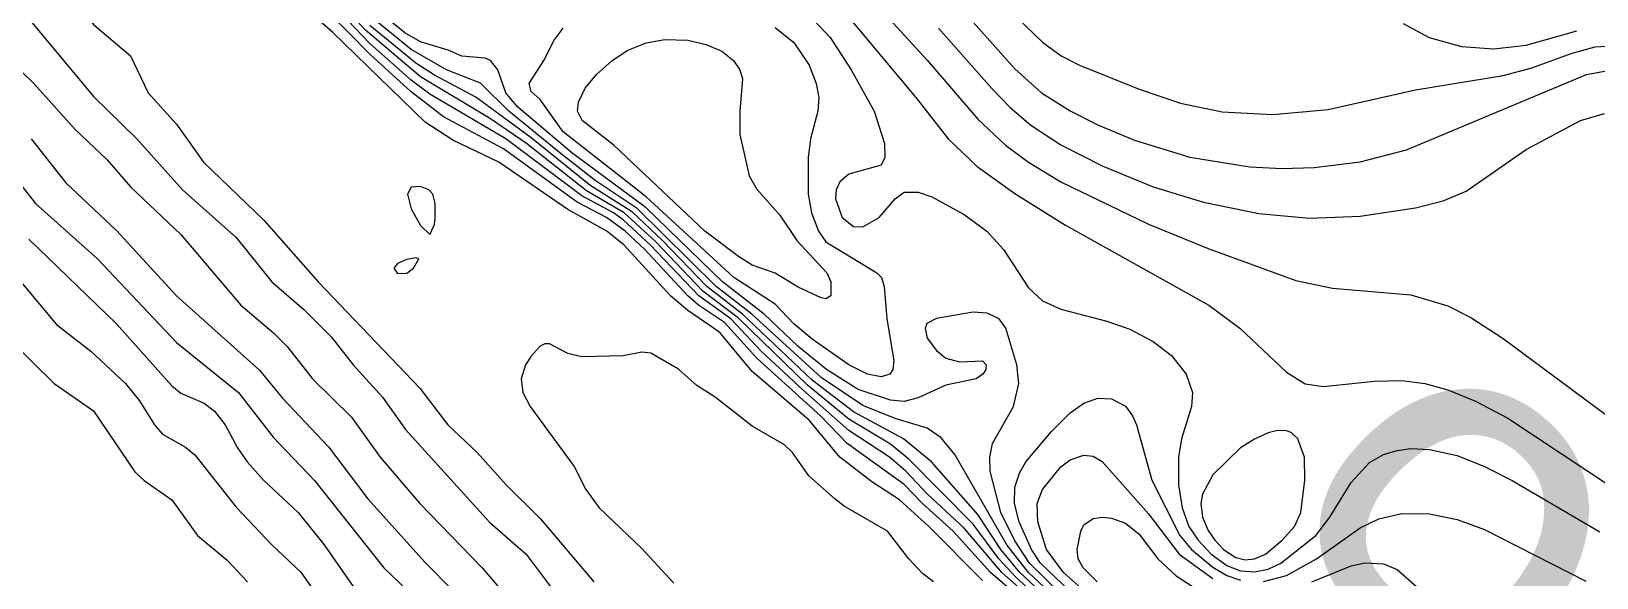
# Model space of a CAD drawing. Extents: x 474277 to 475042, y 254928 to 255625.
# Drawn here: x 474851.51 to 474877.57, y 255395.08 to 255404.17 of the extents above; entities that cross this region are included whole.
import ezdxf

# ---------------------------------------------------------------- set-up
doc = ezdxf.new("R2010")
doc.units = 0
doc.header["$MEASUREMENT"] = 0
doc.layers.add('BaseMapV2_DTM_export_MonNov09090547073261 — entities', color=1, linetype='CONTINUOUS')
doc.styles.get("Standard").update_dxf_attribs({"font": 'romans.shx'})

msp = doc.modelspace()

# ---------------------------------------------------------------- linework, layer by layer
at = {"layer": 'BaseMapV2_DTM_export_MonNov09090547073261 — entities', "color": 15, "linetype": 'Continuous', "true_color": 0xb7484b}
for points in [[(474868.819, 255394.25, 89.25), (474867.898, 255395.093, 89.25), (474867.615, 255395.4, 89.25), (474867.19, 255395.974, 89.25), (474866.117, 255397.056, 89.25), (474865.81, 255397.305, 89.25), (474865.12, 255397.718, 89.25), (474864.43, 255398.284, 89.25), (474863.28, 255399.4, 89.25), (474862.689, 255399.847, 89.25), (474861.9, 255400.673, 89.25), (474861.377, 255401.151, 89.25), (474860.75, 255401.517, 89.25), (474859.753, 255402.301, 89.25), (474859.139, 255402.725, 89.25), (474857.989, 255403.41, 89.25), (474857.069, 255404.19, 89.25), (474856.689, 255404.601, 89.25), (474855.459, 255406.221, 89.25), (474855.152, 255406.572, 89.25), (474854.539, 255407.147, 89.25), (474853.389, 255408.421, 89.25), (474852.162, 255409.509, 89.25), (474850.245, 255411.611, 89.25)], [(474851.395, 255407.283, 88.5), (474851.932, 255407.167, 88.5), (474852.008, 255407.123, 88.5), (474852.129, 255406.978, 88.5), (474852.22, 255406.748, 88.5), (474852.295, 255406.365, 88.5), (474852.267, 255406.212, 88.5), (474852.026, 255405.905, 88.5), (474851.935, 255405.675, 88.5), (474851.943, 255405.445, 88.5), (474852.074, 255404.985, 88.5), (474852.545, 255404.279, 88.5), (474853.159, 255403.758, 88.5), (474853.457, 255403.144, 88.5), (474853.925, 255402.622, 88.5), (474854.374, 255401.994, 88.5), (474855.382, 255401.027, 88.5), (474856.285, 255400.001, 88.5), (474857.975, 255398.237, 88.5), (474858.442, 255397.624, 88.5), (474858.93, 255397.164, 88.5), (474859.417, 255396.627, 88.5), (474859.983, 255396.068, 88.5), (474860.872, 255395.017, 88.5)], [(474867.344, 255395.04, 88.5), (474866.451, 255395.937, 88.5), (474865.964, 255396.377, 88.5), (474865.503, 255396.68, 88.5), (474864.967, 255397.089, 88.5), (474864.459, 255397.7, 88.5), (474863.51, 255398.511, 88.5), (474862.973, 255399.159, 88.5), (474862.436, 255399.524, 88.5), (474862.148, 255399.771, 88.5), (474861.381, 255400.614, 88.5), (474861.09, 255400.844, 88.5), (474860.443, 255401.204, 88.5), (474859.293, 255401.993, 88.5), (474858.526, 255402.355, 88.5), (474858.066, 255402.659, 88.5), (474856.532, 255404.147, 88.5), (474855.662, 255404.908, 88.5)], [(474865.308, 255404.908, 89.5), (474866.424, 255403.687, 89.5), (474867.267, 255402.705, 89.5), (474867.727, 255402.272, 89.5), (474868.11, 255401.99, 89.5), (474868.647, 255401.663, 89.5), (474870.104, 255400.963, 89.5), (474871.101, 255400.559, 89.5), (474872.558, 255400.023, 89.5), (474873.171, 255399.897, 89.5), (474874.475, 255399.784, 89.5), (474875.088, 255399.602, 89.5), (474875.471, 255399.408, 89.5), (474876.008, 255399.06, 89.5), (474878.155, 255397.471, 89.5)], [(474868.417, 255394.506, 89), (474867.663, 255395.17, 89), (474867.037, 255395.91, 89), (474866.426, 255396.474, 89), (474866.068, 255396.857, 89), (474865.794, 255397.087, 89), (474865.12, 255397.531, 89), (474864.353, 255398.205, 89), (474863.657, 255398.851, 89), (474863.153, 255399.387, 89), (474862.619, 255399.771, 89), (474861.819, 255400.614, 89), (474861.363, 255401.033, 89), (474861.202, 255401.151, 89), (474860.673, 255401.432, 89), (474859.411, 255402.378, 89), (474858.143, 255403.12, 89), (474857.836, 255403.354, 89), (474857.146, 255403.966, 89), (474856.533, 255404.601, 89)], [(474867.65, 255404.652, 88.75), (474868.34, 255403.989, 88.75), (474868.651, 255403.758, 88.75), (474868.955, 255403.605, 88.75), (474869.951, 255403.205, 88.75), (474870.641, 255402.975, 88.75), (474871.331, 255402.831, 88.75), (474872.174, 255402.784, 88.75), (474873.094, 255402.866, 88.75), (474874.551, 255403.194, 88.75), (474876.008, 255403.435, 88.75), (474876.468, 255403.556, 88.75), (474877.158, 255403.803, 88.75), (474877.542, 255403.907, 88.75), (474877.925, 255403.932, 88.75)], [(474851.472, 255404.376, 88.75), (474852.545, 255403.084, 88.75), (474853.265, 255402.378, 88.75), (474854.027, 255401.534, 88.75), (474854.922, 255400.739, 88.75), (474855.512, 255400.001, 88.75), (474856.047, 255399.541, 88.75), (474856.505, 255399.081, 88.75), (474856.869, 255398.621, 88.75), (474857.358, 255398.084, 88.75), (474857.739, 255397.547, 88.75), (474859.139, 255396.005, 88.75), (474859.75, 255395.477, 88.75), (474860.38, 255394.633, 88.75)], [(474868.34, 255394.427, 88.75), (474867.477, 255395.17, 88.75), (474866.855, 255395.86, 88.75), (474866.343, 255396.32, 88.75), (474866.04, 255396.635, 88.75), (474865.09, 255397.317, 88.75), (474864.646, 255397.777, 88.75), (474863.587, 255398.731, 88.75), (474863.05, 255399.326, 88.75), (474862.618, 255399.617, 88.75), (474862.441, 255399.771, 88.75), (474861.723, 255400.537, 88.75), (474861.395, 255400.844, 88.75), (474861.085, 255401.074, 88.75), (474860.596, 255401.327, 88.75), (474859.369, 255402.213, 88.75), (474858.373, 255402.746, 88.75), (474857.836, 255403.16, 88.75), (474857.146, 255403.788, 88.75), (474856.419, 255404.525, 88.75)], [(474868.954, 255394.382, 89.75), (474868.109, 255395.17, 89.75), (474867.75, 255395.63, 89.75), (474866.884, 255397.134, 89.75), (474866.654, 255397.411, 89.75), (474866.424, 255397.569, 89.75), (474865.887, 255397.728, 89.75), (474865.35, 255397.949, 89.75), (474864.66, 255398.41, 89.75), (474863.502, 255399.464, 89.75), (474862.91, 255399.924, 89.75), (474861.593, 255401.219, 89.75), (474860.894, 255401.688, 89.75), (474860.305, 255402.148, 89.75), (474859.457, 255402.838, 89.75), (474858.986, 255403.303, 89.75), (474858.421, 255403.528, 89.75), (474857.836, 255403.865, 89.75), (474857.146, 255404.425, 89.75)], [(474870.086, 255393.407, 90), (474868.123, 255395.324, 90), (474867.875, 255395.707, 90), (474867.647, 255396.167, 90), (474867.471, 255396.857, 90), (474867.463, 255397.087, 90), (474867.507, 255397.317, 90), (474867.858, 255397.931, 90), (474867.948, 255398.314, 90), (474867.914, 255398.621, 90), (474867.729, 255399.234, 90), (474867.623, 255399.387, 90), (474867.42, 255399.481, 90), (474867.19, 255399.496, 90), (474866.577, 255399.395, 90), (474866.419, 255399.311, 90), (474866.391, 255399.234, 90), (474866.424, 255399.065, 90), (474866.577, 255398.86, 90), (474866.73, 255398.735, 90), (474866.96, 255398.671, 90), (474867.344, 255398.691, 90), (474867.405, 255398.621, 90), (474867.396, 255398.544, 90), (474867.346, 255398.467, 90), (474867.235, 255398.391, 90), (474866.73, 255398.282, 90), (474866.27, 255398.076, 90), (474866.04, 255398.011, 90), (474865.81, 255398.033, 90), (474865.273, 255398.21, 90), (474864.748, 255398.544, 90), (474864.277, 255398.927, 90), (474863.711, 255399.464, 90), (474863.015, 255400.001, 90), (474861.746, 255401.233, 90), (474860.506, 255402.148, 90), (474859.604, 255402.914, 90), (474859.41, 255403.144, 90), (474859.275, 255403.528, 90), (474859.155, 255403.681, 90), (474859.063, 255403.719, 90), (474858.679, 255403.751, 90), (474858.449, 255403.851, 90), (474857.989, 255403.991, 90), (474857.726, 255404.141, 90), (474857.222, 255404.549, 90)], [(474864.446, 255404.448, 90), (474864.809, 255404.065, 90), (474865.157, 255403.528, 90), (474865.539, 255402.838, 90), (474865.71, 255402.301, 90), (474865.72, 255402.071, 90), (474865.657, 255401.941, 90), (474865.12, 255401.79, 90), (474864.967, 255401.663, 90), (474864.909, 255401.534, 90), (474864.896, 255401.381, 90), (474865.006, 255401.074, 90), (474865.194, 255400.921, 90), (474865.35, 255400.915, 90), (474865.623, 255401.074, 90), (474865.887, 255401.384, 90), (474866.04, 255401.492, 90), (474866.27, 255401.491, 90), (474866.5, 255401.414, 90), (474867.037, 255401.123, 90), (474867.413, 255400.844, 90), (474867.692, 255400.537, 90), (474868.11, 255399.901, 90), (474868.34, 255399.688, 90), (474868.647, 255399.548, 90), (474869.414, 255399.349, 90), (474869.797, 255399.215, 90), (474870.181, 255399.011, 90), (474870.487, 255398.776, 90), (474870.735, 255398.467, 90), (474870.836, 255398.161, 90), (474870.819, 255397.931, 90), (474870.658, 255397.394, 90), (474870.606, 255397.087, 90), (474870.604, 255396.627, 90), (474870.664, 255396.244, 90), (474870.777, 255395.937, 90), (474870.931, 255395.707, 90), (474871.151, 255395.477, 90), (474871.408, 255395.284, 90), (474871.638, 255395.196, 90), (474871.868, 255395.179, 90), (474872.098, 255395.224, 90), (474872.307, 255395.324, 90), (474872.89, 255395.784, 90), (474873.123, 255396.09, 90), (474873.478, 255396.669, 90), (474873.785, 255397.001, 90), (474874.015, 255397.133, 90), (474874.245, 255397.201, 90), (474874.475, 255397.229, 90), (474874.781, 255397.216, 90), (474875.241, 255397.115, 90), (474875.701, 255396.935, 90), (474876.161, 255396.701, 90), (474877.618, 255395.846, 90)], [(474865.015, 255404.525, 89.75), (474866.234, 255403.068, 89.75), (474866.77, 255402.378, 89.75), (474867.252, 255401.918, 89.75), (474867.88, 255401.472, 89.75), (474868.724, 255400.945, 89.75), (474871.112, 255399.617, 89.75), (474871.624, 255399.234, 89.75), (474872.404, 255398.501, 89.75), (474872.711, 255398.305, 89.75), (474873.018, 255398.26, 89.75), (474873.861, 255398.353, 89.75), (474874.321, 255398.362, 89.75), (474874.705, 255398.314, 89.75), (474875.088, 255398.208, 89.75), (474875.548, 255398.019, 89.75), (474876.085, 255397.737, 89.75), (474877.848, 255396.575, 89.75)], [(474867.005, 255404.525, 89), (474867.88, 255403.544, 89), (474868.326, 255403.144, 89), (474868.801, 255402.844, 89), (474869.271, 255402.608, 89), (474869.874, 255402.356, 89), (474870.794, 255402.074, 89), (474871.791, 255401.915, 89), (474872.328, 255401.889, 89), (474872.864, 255401.901, 89), (474873.631, 255401.995, 89), (474874.398, 255402.195, 89), (474877.395, 255403.451, 89), (474877.848, 255403.53, 89)], [(474874.346, 255404.295, 88.5), (474874.777, 255404.065, 88.5), (474875.318, 255403.916, 88.5), (474875.855, 255403.878, 88.5), (474876.391, 255403.936, 88.5), (474877.235, 255404.173, 88.5)], [(474868.877, 255394.325, 89.5), (474867.966, 255395.17, 89.5), (474867.647, 255395.554, 89.5), (474867.267, 255396.135, 89.5), (474866.494, 255397.01, 89.5), (474866.027, 255397.394, 89.5), (474865.197, 255397.84, 89.5), (474864.507, 255398.367, 89.5), (474863.348, 255399.464, 89.5), (474862.754, 255399.924, 89.5), (474862.015, 255400.691, 89.5), (474861.516, 255401.159, 89.5), (474860.807, 255401.611, 89.5), (474859.829, 255402.394, 89.5), (474858.909, 255403.072, 89.5), (474858.219, 255403.439, 89.5), (474857.913, 255403.639, 89.5), (474857.146, 255404.266, 89.5)], [(474865.801, 255398.467, 90.25), (474865.657, 255398.421, 90.25), (474865.427, 255398.47, 90.25), (474865.12, 255398.621, 90.25), (474864.507, 255399.05, 90.25), (474864.2, 255399.305, 90.25), (474863.893, 255399.629, 90.25), (474863.203, 255400.076, 90.25), (474861.746, 255401.417, 90.25), (474860.366, 255402.495, 90.25), (474859.983, 255403.035, 90.25), (474859.829, 255403.167, 90.25), (474859.795, 255403.298, 90.25), (474860.043, 255403.681, 90.25), (474860.213, 255404.02, 90.25), (474860.366, 255404.218, 90.25)], [(474863.893, 255404.229, 90.25), (474864.2, 255403.982, 90.25), (474864.458, 255403.605, 90.25), (474864.573, 255403.298, 90.25), (474864.616, 255403.068, 90.25), (474864.603, 255402.838, 90.25), (474864.48, 255402.378, 90.25), (474864.439, 255402.071, 90.25), (474864.441, 255401.458, 90.25), (474864.495, 255401.151, 90.25), (474864.614, 255400.844, 90.25), (474864.737, 255400.669, 90.25), (474865.582, 255400.154, 90.25), (474865.662, 255400.077, 90.25), (474865.709, 255399.924, 90.25), (474865.751, 255399.387, 90.25), (474865.865, 255398.697, 90.25), (474865.85, 255398.544, 90.25), (474865.801, 255398.467, 90.25)], [(474866.612, 255404.218, 89.25), (474867.497, 255403.214, 89.25), (474867.804, 255402.9, 89.25), (474868.149, 255402.608, 89.25), (474868.647, 255402.278, 89.25), (474869.337, 255401.932, 89.25), (474870.181, 255401.579, 89.25), (474871.024, 255401.324, 89.25), (474871.944, 255401.137, 89.25), (474872.788, 255401.063, 89.25), (474873.631, 255401.096, 89.25), (474874.551, 255401.233, 89.25), (474875.011, 255401.351, 89.25), (474875.395, 255401.51, 89.25), (474876.391, 255402.2, 89.25), (474877.295, 255402.684, 89.25), (474877.695, 255402.802, 89.25)], [(474864.816, 255399.771, 90.5), (474864.737, 255399.719, 90.5), (474864.66, 255399.735, 90.5), (474864.277, 255399.912, 90.5), (474863.893, 255400.146, 90.5), (474863.51, 255400.28, 90.5), (474863.28, 255400.422, 90.5), (474862.722, 255400.844, 90.5), (474861.21, 255402.269, 90.5), (474860.68, 255402.684, 90.5), (474860.603, 255402.838, 90.5), (474860.616, 255402.991, 90.5), (474860.731, 255403.221, 90.5), (474860.916, 255403.451, 90.5), (474861.177, 255403.681, 90.5), (474861.44, 255403.852, 90.5), (474861.746, 255403.974, 90.5), (474862.053, 255404.028, 90.5), (474862.436, 255404.019, 90.5), (474862.743, 255403.95, 90.5), (474863.005, 255403.835, 90.5), (474863.197, 255403.681, 90.5), (474863.303, 255403.528, 90.5), (474863.349, 255403.375, 90.5), (474863.304, 255402.838, 90.5), (474863.306, 255402.454, 90.5), (474863.46, 255401.764, 90.5), (474863.587, 255401.54, 90.5), (474863.97, 255401.11, 90.5), (474864.255, 255400.691, 90.5), (474864.753, 255400.154, 90.5), (474864.817, 255400.001, 90.5), (474864.816, 255399.771, 90.5)], [(474851.156, 255403.681, 89), (474851.551, 255403.298, 89), (474852.238, 255402.537, 89), (474852.775, 255402.033, 89), (474853.159, 255401.582, 89), (474854.002, 255400.788, 89), (474854.999, 255399.612, 89), (474855.541, 255399.157, 89), (474855.77, 255398.927, 89), (474856.191, 255398.391, 89), (474856.839, 255397.751, 89), (474857.316, 255397.087, 89), (474857.979, 255396.32, 89), (474859.016, 255395.247, 89), (474859.34, 255394.863, 89)], [(474851.506, 255402.378, 89.25), (474852.085, 255401.65, 89.25), (474852.929, 255400.854, 89.25), (474853.925, 255399.77, 89.25), (474855.306, 255398.532, 89.25), (474855.689, 255398.067, 89.25), (474856.456, 255397.259, 89.25), (474857.113, 255396.397, 89.25), (474858.066, 255395.339, 89.25), (474858.526, 255394.869, 89.25)], [(474851.012, 255402.025, 89.5), (474851.582, 255401.304, 89.5), (474852.61, 255400.384, 89.5), (474853.925, 255398.995, 89.5), (474854.96, 255398.161, 89.5), (474855.536, 255397.42, 89.5), (474856.226, 255396.7, 89.5), (474857.381, 255395.247, 89.5), (474858.984, 255393.713, 89.5)], [(474858.143, 255400.789, 88.25), (474858.219, 255400.955, 88.25), (474858.233, 255401.074, 88.25), (474858.233, 255401.304, 88.25), (474858.196, 255401.458, 88.25), (474858.126, 255401.534, 88.25), (474857.989, 255401.589, 88.25), (474857.836, 255401.574, 88.25), (474857.773, 255401.458, 88.25), (474857.836, 255401.215, 88.25), (474857.989, 255400.938, 88.25), (474858.143, 255400.789, 88.25)], [(474851.472, 255400.713, 89.75), (474852.929, 255399.305, 89.75), (474853.849, 255398.276, 89.75), (474854.002, 255398.154, 89.75), (474854.385, 255397.983, 89.75), (474854.56, 255397.854, 89.75), (474854.737, 255397.624, 89.75), (474854.944, 255397.24, 89.75), (474855.104, 255397.01, 89.75), (474855.376, 255396.704, 89.75), (474855.954, 255396.167, 89.75), (474856.386, 255395.63, 89.75), (474856.868, 255394.94, 89.75)], [(474857.759, 255400.144, 88.25), (474857.874, 255400.231, 88.25), (474857.959, 255400.384, 88.25), (474857.913, 255400.403, 88.25), (474857.759, 255400.372, 88.25), (474857.603, 255400.307, 88.25), (474857.542, 255400.231, 88.25), (474857.606, 255400.142, 88.25), (474857.759, 255400.144, 88.25)], [(474851.335, 255400.001, 90), (474851.932, 255399.294, 90), (474852.504, 255398.851, 90), (474853.081, 255398.314, 90), (474853.312, 255398.026, 90), (474853.56, 255397.624, 90), (474853.695, 255397.471, 90), (474854.079, 255397.255, 90), (474854.232, 255397.124, 90), (474854.922, 255396.257, 90), (474855.515, 255395.63, 90), (474855.996, 255395.174, 90), (474856.486, 255394.48, 90)], [(474851.165, 255399.029, 90.25), (474851.891, 255398.314, 90.25), (474852.545, 255397.857, 90.25), (474853.235, 255396.846, 90.25), (474853.389, 255396.701, 90.25), (474853.849, 255396.38, 90.25), (474854.277, 255395.784, 90.25), (474854.769, 255395.376, 90.25), (474855.108, 255395.017, 90.25)], [(474866.53, 255395.017, 88.25), (474866.347, 255395.154, 88.25), (474866.117, 255395.399, 88.25), (474865.76, 255395.86, 88.25), (474865.043, 255396.271, 88.25), (474864.89, 255396.392, 88.25), (474864.453, 255396.78, 88.25), (474864.178, 255397.164, 88.25), (474864.047, 255397.294, 88.25), (474863.51, 255397.601, 88.25), (474862.896, 255398.086, 88.25), (474862.59, 255398.277, 88.25), (474862.283, 255398.55, 88.25), (474861.823, 255398.814, 88.25), (474861.67, 255398.835, 88.25), (474861.363, 255398.771, 88.25), (474860.673, 255398.754, 88.25), (474860.443, 255398.811, 88.25), (474860.136, 255398.974, 88.25), (474860.059, 255398.971, 88.25), (474859.983, 255398.932, 88.25), (474859.829, 255398.769, 88.25), (474859.738, 255398.621, 88.25), (474859.663, 255398.391, 88.25), (474859.69, 255398.161, 88.25), (474859.812, 255397.931, 88.25), (474860.549, 255396.934, 88.25), (474860.738, 255396.55, 88.25), (474860.962, 255396.244, 88.25), (474861.67, 255395.572, 88.25), (474862.206, 255394.995, 88.25)], [(474869.274, 255394.403, 90.25), (474868.308, 255395.324, 90.25), (474868.156, 255395.554, 90.25), (474867.956, 255396.014, 90.25), (474867.876, 255396.32, 90.25), (474867.88, 255396.588, 90.25), (474867.957, 255396.823, 90.25), (474868.067, 255397.01, 90.25), (474868.494, 255397.513, 90.25), (474868.801, 255397.825, 90.25), (474869.031, 255397.984, 90.25), (474869.261, 255398.066, 90.25), (474869.491, 255398.06, 90.25), (474869.721, 255397.934, 90.25), (474869.842, 255397.777, 90.25), (474869.909, 255397.624, 90.25), (474870.159, 255396.704, 90.25), (474870.629, 255395.784, 90.25), (474870.822, 255395.554, 90.25), (474871.178, 255395.259, 90.25), (474871.408, 255395.119, 90.25), (474871.638, 255395.042, 90.25)], [(474871.868, 255395.395, 89.75), (474872.055, 255395.477, 89.75), (474872.333, 255395.707, 89.75), (474872.534, 255395.937, 89.75), (474872.641, 255396.167, 89.75), (474872.708, 255396.704, 89.75), (474872.704, 255397.087, 89.75), (474872.594, 255397.394, 89.75), (474872.481, 255397.497, 89.75), (474872.404, 255397.526, 89.75), (474872.251, 255397.529, 89.75), (474872.098, 255397.491, 89.75), (474871.868, 255397.389, 89.75), (474871.638, 255397.24, 89.75), (474871.178, 255396.793, 89.75), (474871.003, 255396.474, 89.75), (474870.979, 255396.32, 89.75), (474871.004, 255396.09, 89.75), (474871.101, 255395.866, 89.75), (474871.211, 255395.707, 89.75), (474871.356, 255395.554, 89.75), (474871.561, 255395.418, 89.75), (474871.714, 255395.383, 89.75), (474871.868, 255395.395, 89.75)], [(474869.491, 255394.459, 90.5), (474868.689, 255395.17, 90.5), (474868.407, 255395.554, 90.5), (474868.264, 255396.014, 90.5), (474868.254, 255396.32, 90.5), (474868.344, 255396.55, 90.5), (474868.647, 255396.925, 90.5), (474868.801, 255397.044, 90.5), (474869.031, 255397.121, 90.5), (474869.184, 255397.102, 90.5), (474869.337, 255397.013, 90.5), (474870.104, 255396.146, 90.5), (474870.617, 255395.477, 90.5), (474871.178, 255395.068, 90.5)], [(474869.251, 255395.017, 90.75), (474869.016, 255395.247, 90.75), (474868.935, 255395.4, 90.75), (474868.917, 255395.554, 90.75), (474868.979, 255395.86, 90.75), (474869.031, 255395.961, 90.75), (474869.184, 255396.067, 90.75), (474869.337, 255396.092, 90.75), (474869.491, 255396.074, 90.75), (474869.721, 255395.988, 90.75), (474869.951, 255395.81, 90.75), (474870.26, 255395.4, 90.75), (474870.564, 255395.117, 90.75), (474871.024, 255394.821, 90.75)], [(474872.021, 255395.018, 90.25), (474872.404, 255395.122, 90.25), (474872.904, 255395.4, 90.25), (474873.631, 255395.912, 90.25), (474873.938, 255396.063, 90.25), (474874.321, 255396.152, 90.25), (474874.781, 255396.144, 90.25), (474875.241, 255396.05, 90.25), (474875.701, 255395.884, 90.25), (474877.388, 255395.028, 90.25)], [(474872.822, 255395.017, 90.5), (474873.478, 255395.279, 90.5), (474873.708, 255395.331, 90.5), (474874.015, 255395.314, 90.5), (474874.245, 255395.221, 90.5), (474874.569, 255394.94, 90.5)]]:
    msp.add_polyline3d(points, dxfattribs=at)

# ---------------------------------------------------------------- texts
at = {"layer": 'BaseMapV2_DTM_export_MonNov09090547073261 — entities', "color": 250, "true_color": 0x323232, "insert": (474869.946, 255394.291), "char_height": 0.2, "width": 17.61571, "attachment_point": 7, "rotation": 315.0126}
msp.add_mtext('\\fOpen Sans|i0|b0;\\H7.02279;90\\~m', dxfattribs=at)

doc.saveas('drawing.dxf')
